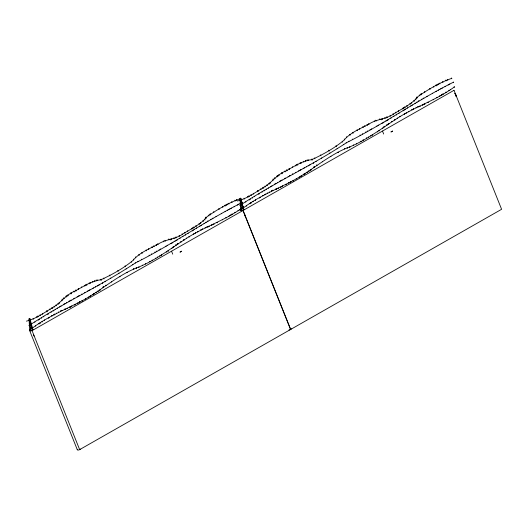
<?xml version="1.0" encoding="UTF-8"?>
<svg xmlns="http://www.w3.org/2000/svg" width="528" height="528" viewBox="0 0 528 528"><rect width="100%" height="100%" fill="white"/><g stroke="black" fill="none" stroke-linecap="round" stroke-linejoin="round"><path stroke-width="0.79" d="M159.133 250.008L159.166 249.645M370.069 129.868L370.108 129.505M30.961 324.621L30.994 324.331M34.822 322.304L34.921 321.974M38.293 320.206L38.392 319.876M39.343 319.572L39.442 319.235M41.441 318.292L41.54 317.962M43.705 316.906L43.811 316.576M47.758 314.424L47.857 314.094M48.253 314.12L48.352 313.79M51.077 312.385L51.183 312.048M53.15 311.104L53.255 310.768M53.823 310.688L53.922 310.352M55.493 309.652L55.598 309.316M57.512 308.398L57.618 308.062M59.69 307.032L59.796 306.702M60.885 306.286L60.984 305.95M63.908 304.319L64.013 303.983M64.832 303.752L64.931 303.422M66.528 302.782L66.634 302.445M68.95 301.429L69.056 301.092M69.802 300.953L69.901 300.623M70.963 300.313L71.069 299.977M73.808 298.749L73.907 298.412M74.329 298.459L74.428 298.129M77.161 296.908L77.26 296.578M78.784 296.023L78.883 295.693M79.134 295.832L79.24 295.502M81.576 294.505L81.682 294.169M81.701 294.591L81.8 294.254M84.757 292.783L84.856 292.446M87.773 291.152L87.872 290.822M89.014 290.486L89.12 290.156M89.793 290.07L89.892 289.74M92.314 288.724L92.413 288.387M93.265 288.215L93.364 287.879M95.502 287.027L95.601 286.691M97.31 286.077L97.416 285.74M98.782 285.318L98.881 284.981M99.64 284.882L99.746 284.546M102.32 283.437L102.425 283.107M102.722 283.199L102.821 282.869M105.032 281.82L105.131 281.49M110.702 278.388L110.807 278.051M118.866 273.398L118.972 273.062M126.166 268.904L126.265 268.567M132.733 264.799L132.832 264.469M135.274 263.135L135.373 262.805M137.894 261.598L137.993 261.268M141.59 259.538L141.695 259.202M149.074 255.427L149.18 255.09M151.43 254.146L151.529 253.81M154.915 252.252L155.014 251.915M156.684 251.295L156.79 250.958M160.571 249.203L160.677 248.866M166.016 246.292L166.115 245.962M167.468 245.527L167.574 245.19M171.006 243.698L171.105 243.362M172.022 243.23L172.121 242.893M172.854 242.741L172.953 242.411M175.039 241.448L175.138 241.118M176.392 240.643L176.497 240.306M177.052 240.247L177.151 239.91M179.969 238.478L180.068 238.148M182.846 236.735L182.945 236.399M185.381 235.191L185.48 234.854M188.047 233.554L188.153 233.218M192.265 230.967L192.37 230.63M193.255 230.36L193.354 230.023M194.396 229.654L194.495 229.317M196.601 228.294L196.7 227.957M199.888 226.248L199.993 225.918M201.221 225.423L201.326 225.086M204.092 223.621L204.197 223.285M205.94 222.44L206.039 222.103M207.352 221.509L207.451 221.173M207.874 221.206L207.973 220.876M210.738 219.589L210.837 219.259M212.216 218.764L212.315 218.427M212.764 218.46L212.87 218.123M216.031 216.658L216.13 216.322M221.41 213.715L221.516 213.378M225.139 211.682L225.245 211.352M227.482 210.421L227.581 210.085M228.65 209.788L228.749 209.451M229.819 209.154L229.924 208.817M231.165 208.435L231.264 208.098M234.155 206.831L234.254 206.494M237.29 205.161L237.389 204.824M238.722 204.402L238.821 204.072M242.365 202.514L242.464 202.184M241.897 204.481L241.93 204.191M245.764 202.165L245.863 201.835M249.236 200.066L249.335 199.729M250.285 199.426L250.384 199.096M252.377 198.152L252.483 197.822M254.648 196.766L254.747 196.436M258.694 194.284L258.799 193.954M259.189 193.981L259.294 193.651M262.02 192.245L262.119 191.908M264.092 190.964L264.191 190.628M264.759 190.549L264.865 190.212M266.435 189.512L266.534 189.176M268.455 188.252L268.554 187.922M270.633 186.892L270.732 186.562M271.821 186.146L271.927 185.81M274.85 184.18L274.949 183.843M275.768 183.612L275.873 183.282M277.471 182.642L277.57 182.305M279.893 181.289L279.992 180.952M280.744 180.814L280.843 180.484M281.906 180.173L282.005 179.837M284.744 178.609L284.849 178.273M285.265 178.319L285.371 177.989M288.097 176.768L288.202 176.438M289.72 175.883L289.826 175.553M290.077 175.692L290.176 175.362M292.519 174.365L292.618 174.029M292.637 174.451L292.743 174.115M295.693 172.643L295.799 172.306M298.709 171.013L298.815 170.683M299.957 170.346L300.056 170.009M300.729 169.93L300.835 169.6M303.257 168.577L303.356 168.247M304.207 168.076L304.306 167.739M306.438 166.888L306.544 166.551M308.253 165.937L308.352 165.601M309.718 165.178L309.824 164.842M310.583 164.743L310.682 164.406M313.262 163.297L313.361 162.967M313.658 163.06L313.764 162.723M315.968 161.68L316.074 161.344M321.644 158.248L321.743 157.912M329.809 153.259L329.908 152.922M337.102 148.764L337.207 148.427M343.669 144.659L343.774 144.329M346.216 142.996L346.315 142.666M348.83 141.458L348.935 141.128M352.532 139.399L352.631 139.062M360.017 135.287L360.116 134.95M362.366 134.006L362.472 133.67M365.851 132.112L365.957 131.776M367.627 131.155L367.726 130.819M371.514 129.063L371.613 128.726M376.952 126.152L377.058 125.822M378.411 125.387L378.51 125.05M381.942 123.559L382.048 123.222M382.958 123.083L383.064 122.753M383.79 122.602L383.896 122.265M385.981 121.308L386.08 120.971M387.334 120.496L387.433 120.166M387.988 120.1L388.093 119.77M390.911 118.338L391.01 118.008M393.782 116.589L393.888 116.259M396.317 115.051L396.422 114.715M398.99 113.414L399.089 113.078M403.207 110.827L403.306 110.491M404.191 110.22L404.296 109.883M405.339 109.514L405.438 109.177M407.537 108.154L407.642 107.818M410.83 106.108L410.929 105.772M412.163 105.283L412.262 104.947M415.034 103.481L415.133 103.145M416.876 102.293L416.981 101.963M418.295 101.363L418.394 101.033M418.816 101.066L418.915 100.736M421.674 99.449L421.78 99.119M423.152 98.624L423.258 98.287M423.707 98.32L423.806 97.984M426.967 96.518L427.073 96.182M432.353 93.575L432.452 93.238M436.082 91.542L436.181 91.212M438.418 90.281L438.524 89.945M439.593 89.648L439.692 89.311M440.761 89.014L440.86 88.678M442.101 88.295L442.207 87.958M445.091 86.691L445.196 86.354M448.226 85.021L448.331 84.685M449.658 84.262L449.764 83.932M453.308 82.375L453.407 82.045M32.406 328.871A1.723 0.799 -21.8 0 1 32.749 329.597L31.535 330.528A1.723 0.799 -21.8 0 1 29.852 330.693A1.723 0.799 -21.8 0 1 29.825 329.762M243.019 208.685A1.723 0.799 -21.8 0 1 243.685 209.458L242.477 210.388A1.723 0.799 -21.8 0 1 240.682 210.494A1.723 0.799 -21.8 0 1 241.045 209.372M29.33 330.469C45.467 317.354 64.944 309.896 83.081 300.247C101.33 290.367 116.886 275.9 136.283 268.026C155.859 260.588 172.174 247.203 189.79 236.3C207.207 225.786 226.763 219.377 243.309 207.174M240.266 210.329C256.41 197.215 275.887 189.757 294.017 180.107C312.272 170.227 327.829 155.76 347.219 147.886C366.802 140.441 383.11 127.063 400.732 116.16C418.15 105.64 437.699 99.238 454.245 87.034M29.053 318.859L29.951 318.787L32.934 329.756L30.901 330.911L29.647 330.02L29.053 318.859L30.901 330.911M239.989 198.719L240.887 198.647L243.87 209.616L241.844 210.771L240.583 209.88L239.989 198.719L241.844 210.771M29.396 319.103L29.951 318.787M240.332 198.964L240.887 198.647M30.551 328.159L32.234 327.195M241.487 208.019L243.177 207.055M239.785 205.537C274.19 182.734 311.87 165.62 346.262 142.831C383.071 124.502 416.651 100.544 453.427 82.216M28.849 325.677C63.254 302.874 100.927 285.76 135.326 262.97C172.135 244.642 205.709 220.684 242.491 202.356M451.671 78.368C439.718 82.573 428.663 89.219 418.229 96.34C412.137 103.93 402.844 108.339 394.555 113.335C387.407 118.826 378.715 118.774 371.072 122.819C362.01 128.205 350.744 131.921 344.018 140.217C334.349 148.249 323.156 154.407 311.771 159.654C302.293 160.697 293.911 166.716 285.509 171.105C276.936 174.629 272.078 182.246 264.488 186.965C255.77 192.007 247.177 198.693 237.343 201.01M240.735 198.508C228.776 202.719 217.727 209.359 207.286 216.48C201.201 224.07 191.902 228.479 183.619 233.475C176.471 238.966 167.779 238.913 160.129 242.959C151.074 248.345 139.808 252.061 133.076 260.363C123.407 268.389 112.22 274.547 100.835 279.8C91.351 280.843 82.975 286.862 74.567 291.251C65.993 294.769 61.142 302.392 53.546 307.111C44.827 312.147 36.234 318.833 26.4 321.149M292.446 174.115L292.816 174.365M81.503 294.254L81.873 294.505M367.092 124.351L367.462 125.116M156.149 244.49L156.526 245.256M451.473 77.933L451.869 78.804M447.407 79.358L447.797 80.23M445.87 80.012L446.266 80.883M442.583 81.543L442.979 82.414M439.514 83.094L439.91 83.965M438.134 83.787L438.53 84.658M436.953 84.421L437.349 85.292M435.772 85.061L436.168 85.925M433.409 86.328L433.805 87.199M429.7 88.433L430.096 89.305M424.42 91.582L424.816 92.453M421.298 93.601L421.694 94.472M420.77 93.944L421.166 94.816M419.404 94.928L419.793 95.799M416.836 96.941L417.232 97.812M416.387 97.337L416.783 98.201M415.529 98.941L415.925 99.812M413.932 100.406L414.328 101.27M411.266 102.419L411.662 103.29M409.985 103.29L410.381 104.161M406.804 105.428L407.194 106.3M404.639 106.808L405.035 107.679M403.517 107.527L403.913 108.398M402.527 108.121L402.923 108.992M398.303 110.649L398.699 111.514M395.591 112.193L395.987 113.065M392.997 113.632L393.386 114.503M390.02 115.223L390.416 116.094M386.938 116.754L387.334 117.625M386.245 117.097L386.641 117.962M384.767 117.737L385.163 118.609M382.318 118.688L382.714 119.552M381.348 118.991L381.744 119.863M379.764 118.774L380.16 119.645M375.817 120.153L376.213 121.024M374.253 120.813L374.649 121.684M368.597 123.532L368.993 124.403M364.63 125.591L365.026 126.463M362.842 126.555L363.238 127.426M359.357 128.502L359.753 129.373M357.02 129.829L357.416 130.7M349.767 134.33L350.163 135.201M346.322 136.745L346.711 137.617M344.236 138.976L344.632 139.847M342.223 141.247L342.613 142.118M335.999 145.688L336.395 146.56M328.786 150.19L329.182 151.061M320.476 154.902L320.872 155.773M314.536 157.938L314.926 158.809M312.015 159.034L312.411 159.905M311.579 159.225L311.969 160.09M308.055 159.621L308.444 160.486M307.058 159.905L307.454 160.776M305.408 160.466L305.804 161.337M303.448 161.258L303.844 162.129M301.085 162.334L301.481 163.205M300.089 162.796L300.485 163.667M297.482 164.076L297.871 164.947M296.683 164.479L297.079 165.35M295.409 165.125L295.799 165.997M292.347 166.742L292.743 167.614M289.139 168.34L289.535 169.211M289.153 168.491L289.542 169.363M286.724 169.871L287.12 170.742M286.374 170.069L286.763 170.94M284.77 170.999L285.16 171.871M281.998 172.669L282.394 173.54M281.49 172.979L281.879 173.844M278.758 174.722L279.154 175.586M277.649 175.441L278.045 176.306M276.85 175.989L277.246 176.86M274.606 177.593L275.002 178.464M273.141 178.867L273.53 179.738M272.527 179.817L272.923 180.688M270.059 182.431L270.455 183.302M268.95 183.269L269.346 184.133M266.897 184.747L267.293 185.618M264.957 186.074L265.353 186.945M263.327 187.15L263.723 188.021M262.673 187.565L263.063 188.437M260.634 188.866L261.03 189.737M257.816 190.582L258.212 191.453M257.321 190.885L257.717 191.756M253.235 193.268L253.631 194.139M250.939 194.581L251.328 195.452M248.767 195.749L249.163 196.621M247.685 196.33L248.074 197.201M244.042 198.178L244.438 199.049M240.537 198.073L240.933 198.944M239.864 200.066L240.26 200.937M236.465 199.498L236.861 200.369M234.934 200.152L235.33 201.023M231.647 201.683L232.036 202.554M228.571 203.234L228.967 204.105M227.192 203.927L227.588 204.798M226.01 204.56L226.406 205.432M224.829 205.201L225.225 206.072M222.466 206.468L222.862 207.339M218.764 208.58L219.153 209.444M213.484 211.728L213.873 212.599M210.362 213.748L210.751 214.612M209.834 214.084L210.223 214.955M208.461 215.068L208.857 215.939M205.9 217.081L206.29 217.952M205.445 217.477L205.841 218.348M204.587 219.08L204.983 219.952M202.99 220.546L203.386 221.417M200.323 222.559L200.719 223.43M199.049 223.43L199.439 224.301M195.862 225.568L196.258 226.439M193.697 226.948L194.093 227.819M192.575 227.667L192.971 228.538M191.591 228.261L191.987 229.132M187.367 230.789L187.757 231.66M184.648 232.333L185.044 233.204M182.054 233.772L182.45 234.643M179.084 235.363L179.474 236.234M175.996 236.894L176.392 237.765M175.303 237.237L175.699 238.108M173.824 237.877L174.22 238.748M171.382 238.828L171.772 239.699M170.412 239.131L170.808 240.002M168.821 238.913L169.217 239.785M164.875 240.293L165.271 241.164M163.317 240.953L163.706 241.824M157.654 243.672L158.05 244.543M153.694 245.731L154.09 246.602M151.906 246.695L152.295 247.566M148.421 248.642L148.81 249.513M146.078 249.968L146.474 250.84M138.831 254.47L139.22 255.341M135.379 256.892L135.775 257.763M133.3 259.116L133.696 259.987M131.281 261.386L131.677 262.258M125.063 265.828L125.459 266.699M117.843 270.329L118.239 271.201M109.54 275.042L109.936 275.913M103.594 278.078L103.99 278.949M101.072 279.173L101.468 280.045M100.637 279.365L101.033 280.236M97.112 279.761L97.508 280.632M96.122 280.045L96.512 280.916M94.472 280.606L94.862 281.477M92.506 281.404L92.902 282.269M90.149 282.473L90.545 283.345M89.153 282.935L89.549 283.807M86.539 284.216L86.935 285.087M85.747 284.618L86.137 285.49M84.467 285.265L84.863 286.136M81.411 286.882L81.8 287.753M78.197 288.479L78.606 289.502M75.781 290.011L76.177 290.882M75.431 290.209L75.827 291.08M73.828 291.139L74.224 292.01M71.062 292.809L71.452 293.68M70.547 293.119L70.943 293.99M67.822 294.862L68.211 295.733M66.706 295.581L67.102 296.452M65.908 296.129L66.304 297M63.67 297.733L64.06 298.604M62.198 299.006L62.594 299.878M61.585 299.957L61.981 300.828M59.123 302.57L59.512 303.442M58.014 303.409L58.403 304.28M55.961 304.887L56.351 305.758M54.021 306.214L54.41 307.085M52.391 307.289L52.78 308.161M51.731 307.705L52.127 308.576M49.691 309.005L50.087 309.877M46.88 310.728L47.269 311.593M46.385 311.025L46.774 311.896M42.299 313.414L42.695 314.279M39.996 314.721L40.392 315.592M37.825 315.889L38.221 316.76M36.742 316.47L37.138 317.341M33.099 318.318L33.495 319.189M28.928 320.206L29.317 321.077M454.172 86.849L454.324 87.212L454.205 86.83M450.655 89.707L450.503 89.344L450.622 89.727M449.071 90.248L449.222 90.611M445.936 92.149L446.087 92.512M442.952 93.898L443.104 94.261L442.985 93.878M441.619 94.684L441.764 95.047M440.451 95.344L440.603 95.707M439.289 96.004L439.435 96.367M436.96 97.324L437.105 97.687L436.993 97.304M428.056 102.597L427.904 102.227L428.023 102.61M424.129 104.161L424.274 104.524M422.664 104.854L422.816 105.217M419.489 106.682L419.338 106.319L419.456 106.702M417.978 106.504L418.13 106.867M416.143 107.323L416.288 107.686M413.266 108.794L413.417 109.157L413.299 108.775M411.932 109.527L412.078 109.89L411.959 109.507M408.771 111.725L408.619 111.355L408.738 111.738M405.253 113.276L405.405 113.639M400.006 116.371L400.151 116.734L400.033 116.351M397.452 118.371L397.307 118.008L397.419 118.391M394.891 119.942L394.746 119.579L394.858 119.962M391.835 121.4L391.981 121.763L391.862 121.381M388.357 124.106L388.205 123.743L388.324 124.126M386.978 125.05L386.826 124.687L386.945 125.07M384.595 126.278L384.74 126.641M383.744 126.931L383.889 127.294L383.77 126.911M382.661 128.152L382.813 128.515L382.694 128.132M379.111 130.568L379.262 130.931L379.144 130.548M372.365 135.109L372.22 134.746L372.332 135.128M368.491 137.346L368.346 136.983L368.465 137.366M366.577 137.986L366.729 138.349L366.61 137.966M363.112 139.913L363.264 140.276M360.921 141.563L360.776 141.2L360.895 141.583M353.351 145.081L353.503 145.451M349.846 147.22L349.701 146.85L349.813 147.233M347.292 148.064L347.147 147.701L347.266 148.084M344.632 148.619L344.784 148.982L344.665 148.606M338.197 152.486L338.045 152.123L338.164 152.506M330.7 156.367L330.845 156.73L330.726 156.347M322.45 161.37L322.595 161.733M316.694 165.046L316.846 165.409M314.345 166.65L314.497 167.013M313.936 166.934L314.087 167.297L313.969 166.914M311.309 169.811L311.157 169.448L311.276 169.831M308.814 171.092L308.959 171.455L308.84 171.072M306.992 172.26L307.144 172.623M304.755 173.633L304.907 173.996M303.805 174.214L303.956 174.577L303.838 174.194M301.435 176.068L301.29 175.705L301.409 176.088M299.422 177.25L299.277 176.887L299.396 177.269M296.274 178.603L296.419 178.966L296.3 178.583M293.33 180.926L293.106 180.385L293.297 180.946M290.677 181.718L290.829 182.081L290.71 181.698M290.327 181.916L290.479 182.279M288.717 182.794L288.869 183.157L288.75 182.774M285.391 184.562L285.536 184.925L285.417 184.543M282.572 186.014L282.724 186.377L282.605 185.995M281.424 186.602L281.569 186.965L281.45 186.582M280.731 187.374L280.579 187.011L280.698 187.394M278.19 188.153L278.342 188.516M276.672 189.202L276.52 188.839L276.639 189.215M275.788 189.367L275.636 189.004L275.755 189.387M272.791 190.529L272.639 190.166L272.758 190.549M271.445 190.78L271.597 191.143L271.478 190.76M269.419 192.298L269.267 191.935L269.386 192.317M267.234 193.043L267.386 193.406M265.703 194.35L265.551 193.987L265.67 194.37M265.03 194.733L264.878 194.37L264.997 194.753M262.792 195.558L262.937 195.921L262.825 195.538M259.941 197.228L260.086 197.591M259.591 197.881L259.439 197.518L259.558 197.901M255.354 199.96L255.499 200.323L255.387 199.94M253.064 201.346L253.216 201.709L253.097 201.326M250.939 202.673L251.09 203.036M249.876 203.333L250.028 203.696M246.358 205.583L246.51 205.953M243.23 206.989L243.382 207.352M242.583 208.593L242.431 208.23L242.55 208.613M239.712 209.847L239.567 209.484L239.686 209.867M238.128 210.388L238.28 210.751L238.161 210.368M235 212.296L235.145 212.659L235.033 212.276M232.016 214.038L232.162 214.401L232.049 214.018M230.828 215.186L230.677 214.823L230.795 215.206M229.66 215.846L229.515 215.483L229.627 215.866M228.499 216.506L228.347 216.143L228.466 216.526M226.169 217.826L226.017 217.463L226.136 217.846M222.308 219.509L222.46 219.872L222.341 219.49M217.114 222.737L216.968 222.374L217.087 222.75M213.886 224.387L213.734 224.024L213.853 224.4M211.728 224.994L211.88 225.364L211.761 224.981M208.91 226.248L209.062 226.611L208.943 226.235M208.547 226.822L208.402 226.459L208.514 226.842M205.201 227.462L205.352 227.825L205.234 227.443M202.33 228.934L202.481 229.297M200.99 229.667L201.142 230.03L201.023 229.647M197.683 231.502L197.828 231.865M195.466 232.762L195.611 233.125L195.492 232.742M194.311 233.416L194.462 233.779L194.344 233.396M193.321 234.003L193.466 234.366L193.347 233.983M186.364 238.148L186.516 238.511M183.803 239.725L183.955 240.088M178.081 243.817L177.929 243.454L178.048 243.837M175.883 244.827L176.035 245.19M173.804 246.787L173.653 246.424L173.771 246.8M171.725 248.292L171.877 248.655L171.758 248.272M168.175 250.708L168.32 251.071M166.861 251.995L166.709 251.632L166.828 252.014M161.278 254.885L161.429 255.248M157.403 257.123L157.555 257.486M149.833 261.34L149.985 261.703L149.866 261.32M142.415 265.228L142.56 265.591L142.441 265.208M138.91 267.359L138.758 266.996L138.877 267.373M136.204 267.848L136.356 268.211M133.696 268.759L133.841 269.128L133.723 268.745M127.255 272.626L127.109 272.263L127.228 272.646M119.757 276.507L119.909 276.87L119.79 276.487M105.91 285.549L105.758 285.186L105.877 285.569M103.409 286.79L103.554 287.153L103.435 286.777M103 287.074L103.145 287.437L103.033 287.054M100.366 289.951L100.214 289.588L100.333 289.971M99.35 290.215L99.502 290.578L99.383 290.195M97.871 291.232L98.023 291.595M96.056 292.4L96.202 292.763L96.083 292.38M93.819 293.773L93.964 294.136M93.02 294.716L92.869 294.353L92.987 294.736M90.347 295.845L90.499 296.208M89.575 296.3L89.727 296.663M88.486 297.389L88.334 297.026L88.453 297.409M85.331 298.742L85.483 299.105L85.364 298.723M82.17 300.524L82.394 301.072M79.893 302.221L79.741 301.858L79.86 302.24M79.391 302.056L79.537 302.419L79.418 302.036M77.926 303.296L77.774 302.933L77.893 303.316M75.115 304.788L74.969 304.425L75.088 304.808M74.448 304.702L74.6 305.065L74.481 304.689M71.636 306.154L71.782 306.517M70.481 306.742L70.633 307.105M69.643 307.151L69.788 307.514M67.247 308.293L67.399 308.656M65.729 309.342L65.584 308.979L65.696 309.362M64.7 309.144L64.845 309.507L64.733 309.124M61.855 310.675L61.703 310.312L61.822 310.688M60.509 310.919L60.661 311.282L60.542 310.906M58.324 312.074L58.476 312.437M56.298 313.183L56.45 313.546L56.331 313.163M54.615 314.127L54.76 314.49M54.087 314.873L53.935 314.51L54.054 314.893M51.85 315.698L52.001 316.061L51.883 315.678M49.15 317.731L48.998 317.368L49.117 317.75M48.649 318.021L48.503 317.658L48.616 318.041M44.411 320.1L44.563 320.463M40.148 323.176L40.003 322.813L40.121 323.195M39.085 323.836L38.94 323.473L39.059 323.855M35.422 325.73L35.567 326.093L35.449 325.71M31.64 328.733L31.489 328.37L31.607 328.753M352.724 132.403L353.093 133.32M141.781 252.542L142.151 253.46M382.483 131.056L383.678 134.039M243.071 210.454L290.657 329.432M242.999 210.5L290.585 329.479M171.547 251.196L172.742 254.179M29.601 330.469L77.312 449.75M370.735 135.564L370.907 136.019M159.799 255.704L159.964 256.159M356.407 143.458L356.539 143.966M145.464 263.597L145.603 264.106M367.217 124.483L367.336 124.991M156.275 244.622L156.4 245.131M449.104 90.229L449.189 90.625M445.969 92.136L446.054 92.532M441.646 94.664L441.731 95.066M440.484 95.324L440.57 95.726M439.316 95.984L439.408 96.386M424.162 104.141L424.248 104.544M422.697 104.841L422.783 105.237M418.011 106.491L418.097 106.887M416.176 107.303L416.262 107.705M405.286 113.256L405.372 113.659M384.628 126.265L384.714 126.661M363.145 139.894L363.231 140.296M353.384 145.068L353.47 145.464M322.483 161.35L322.568 161.753M316.727 165.026L316.813 165.429M314.378 166.637L314.464 167.033M307.025 172.24L307.111 172.643M304.788 173.613L304.874 174.016M290.36 181.896L290.446 182.292M278.223 188.133L278.309 188.536M267.267 193.024L267.353 193.426M259.974 197.208L260.06 197.604M250.972 202.653L251.057 203.056M249.909 203.313L249.995 203.716M246.391 205.57L246.477 205.966M243.263 206.969L243.349 207.372M202.363 228.914L202.448 229.317M197.71 231.482L197.795 231.878M186.397 238.128L186.483 238.531M183.836 239.705L183.922 240.101M175.916 244.814L176.002 245.21M168.201 250.688L168.287 251.09M161.311 254.866L161.396 255.268M157.436 257.103L157.522 257.506M136.237 267.828L136.323 268.224M97.904 291.212L97.99 291.614M93.852 293.753L93.938 294.155M90.38 295.832L90.466 296.228M89.608 296.281L89.694 296.683M82.276 300.689L82.361 301.085M82.196 300.505L82.282 300.907M71.663 306.134L71.749 306.537M70.514 306.722L70.6 307.124M69.676 307.131L69.762 307.534M67.28 308.273L67.366 308.675M58.357 312.055L58.443 312.457M54.641 314.107L54.727 314.51M44.444 320.08L44.53 320.483M240.544 198.403L242.458 207.926M29.608 318.542L31.515 328.066M289.324 168.63L289.357 169.072M78.388 288.77L78.421 289.212M392.39 131.129A1.723 0.799 -21.8 0 1 392.113 131.38L391.763 131.611A1.723 0.799 -21.8 0 1 390.938 131.954M392.594 131.01A1.723 0.799 -21.8 0 1 391.967 131.492L391.565 131.69A1.723 0.799 -21.8 0 1 391.142 131.835M291.397 328.739A1.723 0.799 -21.8 0 1 288.961 329.927M454.819 93.304A1.723 0.436 60.3 0 1 455.75 94.684L456.04 95.416A1.723 0.436 60.3 0 1 455.915 96.05M454.925 93.647A1.723 0.436 60.3 0 1 455.908 96.109M244.391 214.546A1.723 0.436 60.3 0 1 244.959 215.965M181.447 251.269A1.723 0.799 -21.8 0 1 181.17 251.519L180.82 251.75A1.723 0.799 -21.8 0 1 179.995 252.094M181.652 251.15A1.723 0.799 -21.8 0 1 181.025 251.632L180.622 251.83A1.723 0.799 -21.8 0 1 180.2 251.975M80.276 449.13A1.723 0.799 -21.8 0 1 78.203 450.067A1.723 0.799 -21.8 0 1 77.352 449.302M244.596 214.427A1.723 0.436 60.3 0 1 244.807 214.823L245.104 215.556A1.723 0.436 60.3 0 1 245.164 215.846M33.449 334.686A1.723 0.436 60.3 0 1 34.023 336.105M29.832 319.394L30.109 319.796L29.865 319.381M30.36 321.565L30.637 321.974L30.393 321.559M240.775 199.254L241.052 199.657L240.775 199.254M241.296 201.425L241.58 201.835L241.296 201.425M29.165 319.783L29.41 320.212L29.185 319.77M240.108 199.643L240.352 200.066L240.108 199.643M29.39 322.12L29.634 322.542L29.39 322.12M29.614 324.931L29.858 325.354L29.614 324.931M240.332 201.98L240.57 202.402L240.346 201.967M240.557 204.791L240.794 205.214L240.596 204.778M454.014 90.314L32.056 330.64L79.649 449.618L501.6 209.293L454.014 90.314M433.402 99.733L433.25 99.363L433.369 99.746M424.822 104.247L424.67 103.877L424.789 104.26M419.998 106.471L419.852 106.108L419.965 106.491M406.553 112.985L406.402 112.622L406.52 113.005M404.408 114.226L404.257 113.863L404.375 114.246M389.017 123.677L388.872 123.314L388.991 123.697M377.797 131.855L377.652 131.492L377.771 131.875M310.438 170.438L310.292 170.069L310.405 170.452M300.663 176.524L300.518 176.161L300.637 176.543M286.057 184.648L285.905 184.285L286.024 184.668M213.338 224.664L213.187 224.301L213.305 224.684M207.187 227.014L207.035 226.651L207.154 227.027M189.215 236.874L189.064 236.511L189.182 236.894M181.045 241.903L180.893 241.54L181.012 241.923M177.415 244.246L177.263 243.883L177.382 244.266M172.953 247.434L172.801 247.071L172.92 247.454M155.786 258.489L155.641 258.126L155.76 258.509M152.321 260.416L152.17 260.053L152.288 260.436M111.659 281.873L111.507 281.51L111.626 281.893M42.273 321.849L42.121 321.486L42.24 321.869"/></g></svg>
